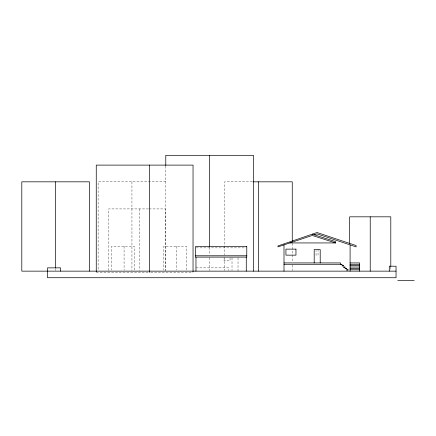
<?xml version="1.0" encoding="UTF-8"?>
<svg xmlns="http://www.w3.org/2000/svg" width="436" height="436" viewBox="0 0 436 436"><rect width="100%" height="100%" fill="white"/><g stroke="black" fill="none" stroke-linecap="round" stroke-linejoin="round"><path stroke-width="0.33" stroke-dasharray="2.18 1.64" d="M165.756 181.823L98.116 181.823L98.116 270.467M252.357 181.823L224.627 181.823L224.627 254.907M148.463 208.915L108.553 208.915L108.553 270.462M149.134 208.915L165.293 208.915L165.293 270.462M196.145 247.871L246.1 247.871M195.971 267.857L228.851 267.857L228.851 270.489M96.258 272.396L149.352 272.396M150.698 272.396L193.039 272.396M390.798 267.072L390.798 270.467M318.046 249.125L318.046 255.142L316.04 255.142L316.04 250.46M292.262 243.402L292.262 254.226M292.262 254.907L292.262 262.347M292.262 265.055L292.262 270.467M238.029 257.78L238.029 271.138M232.017 257.78L232.017 270.473M230.045 257.78L230.045 260.783L224.033 260.783L224.033 257.78M224.627 257.611L224.627 270.467M209.634 247.441L209.634 254.891M209.634 257.6L209.634 270.467M186.466 270.053L186.466 246.253L163.773 246.253L163.773 270.053M176.237 246.253L176.237 270.053M165.778 166.16L165.756 270.467M139.711 208.915L139.711 270.462M134.31 270.053L134.31 246.253L111.616 246.253L111.616 270.053M131.939 181.823L131.939 270.467M124.08 246.253L124.08 270.053M55.617 268.44L55.617 270.467"/><path stroke-width="0.65" d="M314.247 234.797L317.043 233.865L356.098 246.885L356.098 245.55L317.043 232.53L277.983 245.931L277.983 246.885L312.274 235.456L335.616 242.939L335.616 241.648L312.274 234.165M253.033 181.823L292.262 181.823L292.262 241.37M289.831 242.939L335.616 242.939M195.47 255.774L246.776 255.774M284 262.919L340.549 262.919L340.549 264.625L342.053 264.625L342.053 264.287L284 264.287M350.086 262.919L359.618 262.919L359.618 271.138M350.086 264.287L359.618 264.287M350.086 265.66L359.618 265.66M350.086 267.028L359.618 267.028M350.086 268.396L359.618 268.396M350.086 269.77L359.618 269.77M396.041 271.143L21.8 271.143L21.8 181.823L89.44 181.823L89.44 271.143M397.763 280.68L414.2 280.68M390.798 266.391L390.798 216.823L349.661 216.823L349.661 243.304M389.293 271.143L389.293 266.216L396.041 266.216L396.041 277.721L47.524 277.721L47.524 267.857L60.582 267.857L60.582 271.143M370.229 216.823L370.229 271.143M350.086 244.879L350.086 271.138M320.209 262.919L320.209 249.555L314.198 249.555L314.198 262.919M284 244.879L284 271.138M258.444 181.823L258.444 271.143M253.485 271.143L253.485 155.32L165.778 155.32L165.778 165.478M246.275 257.109L246.275 271.138M209.634 155.32L209.634 246.76M195.971 257.109L195.971 271.143M193.039 271.721L193.039 165.108L96.258 165.108L96.258 271.721M149.352 165.108L149.352 272.396M55.617 181.823L55.617 267.764M246.776 246.536L195.47 246.536L195.47 257.109L246.776 257.109L246.776 246.536M295.962 249.125L285.94 249.125L285.94 255.142L295.962 255.142L295.962 249.125M343.557 265.66L342.053 265.66L342.053 265.993L343.557 265.993L343.557 265.66M345.061 267.028L343.557 267.028L343.557 267.361L345.061 267.361L345.061 267.028M346.56 268.396L345.061 268.396L345.061 268.734L346.56 268.734L346.56 268.396M348.064 269.77L346.56 269.77L346.56 270.102L348.064 270.102L348.064 269.77"/></g></svg>
